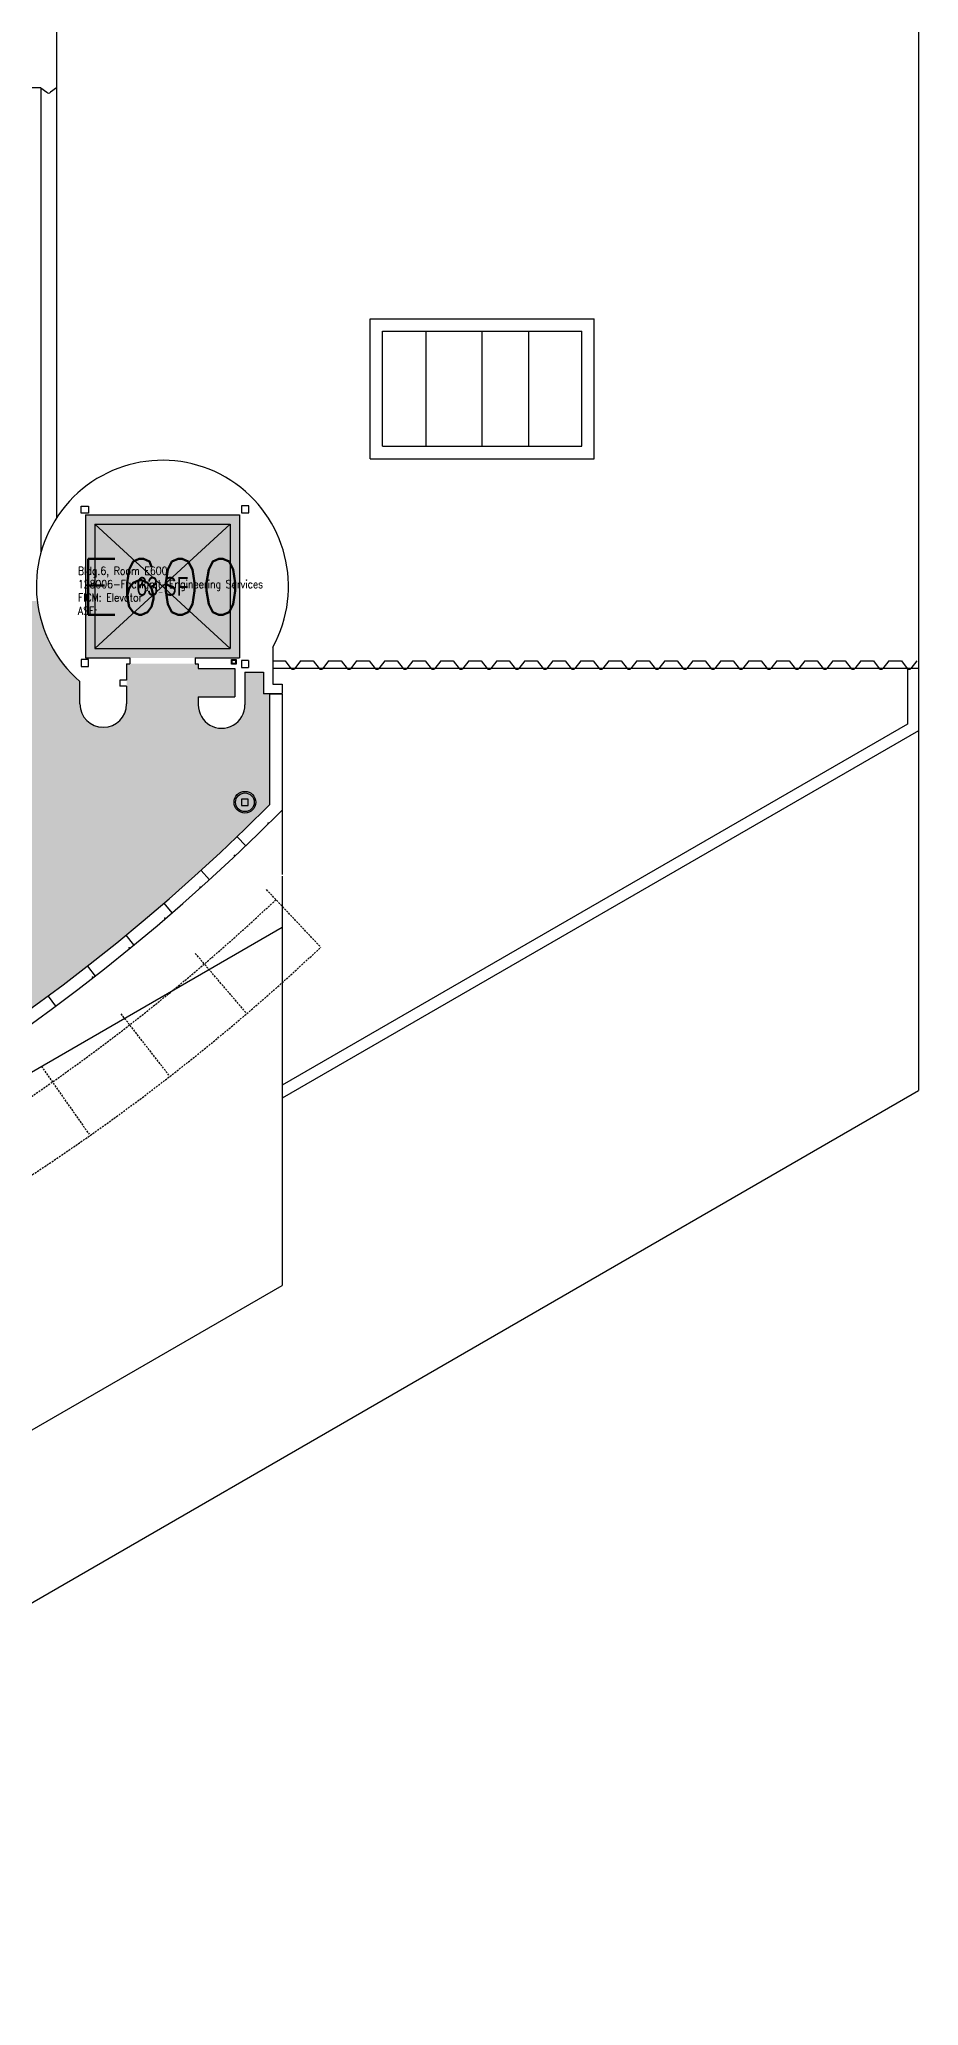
# Model space of a CAD drawing. Header units: inches. Extents: x -206 to 2352, y 0 to 3821.
# Drawn here: x 1787 to 2352, y 118 to 1382 of the extents above; entities that cross this region are included whole.
import ezdxf
from ezdxf.enums import TextEntityAlignment as Align

# ---------------------------------------------------------------- set-up
doc = ezdxf.new("R2010")
doc.units = ezdxf.units.IN
doc.header["$LTSCALE"] = 10
doc.header["$MEASUREMENT"] = 0
doc.linetypes.add('DASHED', pattern=[0.75, 0.5, -0.25])
doc.linetypes.add('HIDDEN2', pattern=[0.1875, 0.125, -0.0625])
for name, color, linetype in [('A-COLS', 5, 'CONTINUOUS'), ('A-FLOR', 3, 'CONTINUOUS'), ('A-GLAZ', 1, 'CONTINUOUS'), ('A-IDEN-RNUM', 7, 'CONTINUOUS'), ('A-IDEN-SNUM', 4, 'CONTINUOUS'), ('A-IDEN-VNUM', 4, 'CONTINUOUS'), ('A-ROOF', 2, 'CONTINUOUS'), ('A-WALL', 5, 'CONTINUOUS'), ('AREA-TEXT', 3, 'CONTINUOUS'), ('Rooms-Category-Color', 7, 'CONTINUOUS'), ('Rooms-College-Color', 7, 'CONTINUOUS'), ('Rooms-Department-Color', 7, 'CONTINUOUS'), ('Rooms-Division-Color', 7, 'CONTINUOUS'), ('Rooms-Information', 7, 'CONTINUOUS')]:
    doc.layers.add(name, color=color, linetype=linetype)
doc.styles.add('AREA', font='arial.ttf', dxfattribs={"width": 0.75, "height": 24})
doc.styles.add('ROOMSNUMBER', font='txt', dxfattribs={"height": 0.03})
doc.styles.add('ROOMVNUMBER', font='simplex.shx', dxfattribs={"width": 0.85})

msp = doc.modelspace()

# ---------------------------------------------------------------- hatches: boundary and pattern name
at = {"layer": 'Rooms-Category-Color', "true_color": 0xadadad}
for points in [[(1915.6, 1076.6), (1816.6, 1076.6), (1816.6, 984.6), (1887.1, 984.6), (1915.6, 984.6)], [(1640.1, 1021.1), (1640.1, 979.1), (1617.3, 979.1), (1617.3, 883.1), (1640.1, 868.8), (1620.5, 856.3), (1588.9, 837.3), (1560.4, 821.3), (1537.3, 809.2), (1512.7, 797.1), (1493.6, 788.2), (1468, 776.9), (1449.5, 769.3), (1433, 762.8), (1415.2, 756.1), (1398.4, 750.1), (1378.8, 743.6), (1357.8, 737), (1336.6, 730.8), (1315.4, 725.1), (1294, 719.8), (1272.6, 714.9), (1251, 710.4), (1229.4, 706.4), (1207.7, 702.9), (1182.4, 699.3), (1172.3, 776.6), (1107.3, 828.3), (974.9, 828.4), (909.7, 776.6), (899.7, 699.5), (874.4, 702.9), (852.7, 706.4), (831.1, 710.4), (809.5, 714.9), (777.4, 722.4), (745.5, 730.8), (713.8, 740.2), (692.9, 747), (666, 756.4), (643.3, 765), (622, 773.6), (601.7, 782.3), (581.8, 791.2), (561.7, 800.8), (541.8, 810.7), (528.3, 817.8), (513.5, 825.8), (490.6, 838.8), (463.3, 855.3), (442, 868.8), (465.4, 883.5), (465.4, 979.1), (442, 979.1), (442, 1019.4), (294, 1020.1), (294, 892.1), (205, 892.1), (169, 892.1), (154, 892.1), (154, 882.9), (176.3, 861.5), (223.7, 819.1), (265.9, 784.8), (288.1, 767.9), (312.8, 750), (324.6, 741.8), (351.7, 724.6), (370.7, 712.4), (385.7, 703.1), (415.1, 685.8), (441.1, 671.3), (467.2, 657.6), (484.7, 648.8), (505.8, 638.6), (525.8, 629.5), (556.1, 616.4), (585, 604.7), (616.2, 593.1), (639.2, 585), (661.5, 577.8), (694.7, 568.7), (719.6, 561), (743.5, 554.9), (778.7, 546.9), (808.6, 540.9), (837.2, 535.9), (871.7, 530.7), (888.4, 528.6), (920.2, 525.1), (952.1, 522.5), (984.1, 520.6), (1016, 519.6), (1048, 519.3), (1080, 519.9), (1111.9, 521.3), (1175.7, 526.5), (1207.4, 530.3), (1239, 534.9), (1270.5, 540.3), (1301.9, 546.5), (1333, 553.5), (1364, 561.3), (1394.8, 569.8), (1425.3, 579.1), (1455.6, 589.2), (1485.6, 600.1), (1515.3, 611.7), (1550.1, 626.4), (1587.5, 643.6), (1614.6, 657), (1644.5, 672.8), (1673, 688.8), (1699, 704.2), (1722.5, 718.9), (1756.6, 741.5), (1775.5, 754.8), (1797.7, 771), (1827, 793.7), (1842.8, 806.4), (1867.1, 826.9), (1890.9, 848), (1907.7, 863.5), (1935, 890.2), (1935, 961.2), (1931, 961.6), (1931, 975.4), (1919, 975.4), (1919.1, 960.5), (1919.1, 954.4), (1917.8, 948.5), (1915, 944.1), (1910.7, 940.9), (1904.8, 939.4), (1900.4, 939.8), (1896.1, 941.6), (1893.6, 943.6), (1890.1, 949), (1889.1, 954.4), (1889.1, 959.5), (1912.6, 959.5), (1912.6, 977.7), (1889.1, 977.7), (1889.1, 980.8), (1887.1, 980.8), (1845.1, 980.8), (1843.1, 980.8), (1843.1, 970.4), (1843.1, 955), (1840.5, 946.6), (1836.2, 942.4), (1830.7, 940.2), (1823, 940.9), (1818.4, 943.5), (1814.3, 948.9), (1813.1, 955), (1813.1, 969.3), (1808.1, 974.1), (1802.4, 980.5), (1795.7, 990.5), (1791, 1000.3), (1788.1, 1008.8), (1785.6, 1021.1), (1712.1, 1021.1)]]:
    msp.add_hatch(color=253, dxfattribs=at).paths.add_polyline_path(points)
at = {"layer": 'Rooms-College-Color', "true_color": 0xadadad}
for points in [[(1915.6, 1076.6), (1816.6, 1076.6), (1816.6, 984.6), (1887.1, 984.6), (1915.6, 984.6)], [(1640.1, 1021.1), (1640.1, 979.1), (1617.3, 979.1), (1617.3, 883.1), (1640.1, 868.8), (1620.5, 856.3), (1588.9, 837.3), (1560.4, 821.3), (1537.3, 809.2), (1512.7, 797.1), (1493.6, 788.2), (1468, 776.9), (1449.5, 769.3), (1433, 762.8), (1415.2, 756.1), (1398.4, 750.1), (1378.8, 743.6), (1357.8, 737), (1336.6, 730.8), (1315.4, 725.1), (1294, 719.8), (1272.6, 714.9), (1251, 710.4), (1229.4, 706.4), (1207.7, 702.9), (1182.4, 699.3), (1172.3, 776.6), (1107.3, 828.3), (974.9, 828.4), (909.7, 776.6), (899.7, 699.5), (874.4, 702.9), (852.7, 706.4), (831.1, 710.4), (809.5, 714.9), (777.4, 722.4), (745.5, 730.8), (713.8, 740.2), (692.9, 747), (666, 756.4), (643.3, 765), (622, 773.6), (601.7, 782.3), (581.8, 791.2), (561.7, 800.8), (541.8, 810.7), (528.3, 817.8), (513.5, 825.8), (490.6, 838.8), (463.3, 855.3), (442, 868.8), (465.4, 883.5), (465.4, 979.1), (442, 979.1), (442, 1019.4), (294, 1020.1), (294, 892.1), (205, 892.1), (169, 892.1), (154, 892.1), (154, 882.9), (176.3, 861.5), (223.7, 819.1), (265.9, 784.8), (288.1, 767.9), (312.8, 750), (324.6, 741.8), (351.7, 724.6), (370.7, 712.4), (385.7, 703.1), (415.1, 685.8), (441.1, 671.3), (467.2, 657.6), (484.7, 648.8), (505.8, 638.6), (525.8, 629.5), (556.1, 616.4), (585, 604.7), (616.2, 593.1), (639.2, 585), (661.5, 577.8), (694.7, 568.7), (719.6, 561), (743.5, 554.9), (778.7, 546.9), (808.6, 540.9), (837.2, 535.9), (871.7, 530.7), (888.4, 528.6), (920.2, 525.1), (952.1, 522.5), (984.1, 520.6), (1016, 519.6), (1048, 519.3), (1080, 519.9), (1111.9, 521.3), (1175.7, 526.5), (1207.4, 530.3), (1239, 534.9), (1270.5, 540.3), (1301.9, 546.5), (1333, 553.5), (1364, 561.3), (1394.8, 569.8), (1425.3, 579.1), (1455.6, 589.2), (1485.6, 600.1), (1515.3, 611.7), (1550.1, 626.4), (1587.5, 643.6), (1614.6, 657), (1644.5, 672.8), (1673, 688.8), (1699, 704.2), (1722.5, 718.9), (1756.6, 741.5), (1775.5, 754.8), (1797.7, 771), (1827, 793.7), (1842.8, 806.4), (1867.1, 826.9), (1890.9, 848), (1907.7, 863.5), (1935, 890.2), (1935, 961.2), (1931, 961.6), (1931, 975.4), (1919, 975.4), (1919.1, 960.5), (1919.1, 954.4), (1917.8, 948.5), (1915, 944.1), (1910.7, 940.9), (1904.8, 939.4), (1900.4, 939.8), (1896.1, 941.6), (1893.6, 943.6), (1890.1, 949), (1889.1, 954.4), (1889.1, 959.5), (1912.6, 959.5), (1912.6, 977.7), (1889.1, 977.7), (1889.1, 980.8), (1887.1, 980.8), (1845.1, 980.8), (1843.1, 980.8), (1843.1, 970.4), (1843.1, 955), (1840.5, 946.6), (1836.2, 942.4), (1830.7, 940.2), (1823, 940.9), (1818.4, 943.5), (1814.3, 948.9), (1813.1, 955), (1813.1, 969.3), (1808.1, 974.1), (1802.4, 980.5), (1795.7, 990.5), (1791, 1000.3), (1788.1, 1008.8), (1785.6, 1021.1), (1712.1, 1021.1)]]:
    msp.add_hatch(color=253, dxfattribs=at).paths.add_polyline_path(points)
at = {"layer": 'Rooms-Department-Color', "true_color": 0xacacac}
for points in [[(1915.6, 1076.6), (1816.6, 1076.6), (1816.6, 984.6), (1887.1, 984.6), (1915.6, 984.6)], [(1640.1, 1021.1), (1640.1, 979.1), (1617.3, 979.1), (1617.3, 883.1), (1640.1, 868.8), (1620.5, 856.3), (1588.9, 837.3), (1560.4, 821.3), (1537.3, 809.2), (1512.7, 797.1), (1493.6, 788.2), (1468, 776.9), (1449.5, 769.3), (1433, 762.8), (1415.2, 756.1), (1398.4, 750.1), (1378.8, 743.6), (1357.8, 737), (1336.6, 730.8), (1315.4, 725.1), (1294, 719.8), (1272.6, 714.9), (1251, 710.4), (1229.4, 706.4), (1207.7, 702.9), (1182.4, 699.3), (1172.3, 776.6), (1107.3, 828.3), (974.9, 828.4), (909.7, 776.6), (899.7, 699.5), (874.4, 702.9), (852.7, 706.4), (831.1, 710.4), (809.5, 714.9), (777.4, 722.4), (745.5, 730.8), (713.8, 740.2), (692.9, 747), (666, 756.4), (643.3, 765), (622, 773.6), (601.7, 782.3), (581.8, 791.2), (561.7, 800.8), (541.8, 810.7), (528.3, 817.8), (513.5, 825.8), (490.6, 838.8), (463.3, 855.3), (442, 868.8), (465.4, 883.5), (465.4, 979.1), (442, 979.1), (442, 1019.4), (294, 1020.1), (294, 892.1), (205, 892.1), (169, 892.1), (154, 892.1), (154, 882.9), (176.3, 861.5), (223.7, 819.1), (265.9, 784.8), (288.1, 767.9), (312.8, 750), (324.6, 741.8), (351.7, 724.6), (370.7, 712.4), (385.7, 703.1), (415.1, 685.8), (441.1, 671.3), (467.2, 657.6), (484.7, 648.8), (505.8, 638.6), (525.8, 629.5), (556.1, 616.4), (585, 604.7), (616.2, 593.1), (639.2, 585), (661.5, 577.8), (694.7, 568.7), (719.6, 561), (743.5, 554.9), (778.7, 546.9), (808.6, 540.9), (837.2, 535.9), (871.7, 530.7), (888.4, 528.6), (920.2, 525.1), (952.1, 522.5), (984.1, 520.6), (1016, 519.6), (1048, 519.3), (1080, 519.9), (1111.9, 521.3), (1175.7, 526.5), (1207.4, 530.3), (1239, 534.9), (1270.5, 540.3), (1301.9, 546.5), (1333, 553.5), (1364, 561.3), (1394.8, 569.8), (1425.3, 579.1), (1455.6, 589.2), (1485.6, 600.1), (1515.3, 611.7), (1550.1, 626.4), (1587.5, 643.6), (1614.6, 657), (1644.5, 672.8), (1673, 688.8), (1699, 704.2), (1722.5, 718.9), (1756.6, 741.5), (1775.5, 754.8), (1797.7, 771), (1827, 793.7), (1842.8, 806.4), (1867.1, 826.9), (1890.9, 848), (1907.7, 863.5), (1935, 890.2), (1935, 961.2), (1931, 961.6), (1931, 975.4), (1919, 975.4), (1919.1, 960.5), (1919.1, 954.4), (1917.8, 948.5), (1915, 944.1), (1910.7, 940.9), (1904.8, 939.4), (1900.4, 939.8), (1896.1, 941.6), (1893.6, 943.6), (1890.1, 949), (1889.1, 954.4), (1889.1, 959.5), (1912.6, 959.5), (1912.6, 977.7), (1889.1, 977.7), (1889.1, 980.8), (1887.1, 980.8), (1845.1, 980.8), (1843.1, 980.8), (1843.1, 970.4), (1843.1, 955), (1840.5, 946.6), (1836.2, 942.4), (1830.7, 940.2), (1823, 940.9), (1818.4, 943.5), (1814.3, 948.9), (1813.1, 955), (1813.1, 969.3), (1808.1, 974.1), (1802.4, 980.5), (1795.7, 990.5), (1791, 1000.3), (1788.1, 1008.8), (1785.6, 1021.1), (1712.1, 1021.1)]]:
    msp.add_hatch(color=253, dxfattribs=at).paths.add_polyline_path(points)
at = {"layer": 'Rooms-Division-Color', "true_color": 0xadadad}
for points in [[(1915.6, 1076.6), (1816.6, 1076.6), (1816.6, 984.6), (1887.1, 984.6), (1915.6, 984.6)], [(1640.1, 1021.1), (1640.1, 979.1), (1617.3, 979.1), (1617.3, 883.1), (1640.1, 868.8), (1620.5, 856.3), (1588.9, 837.3), (1560.4, 821.3), (1537.3, 809.2), (1512.7, 797.1), (1493.6, 788.2), (1468, 776.9), (1449.5, 769.3), (1433, 762.8), (1415.2, 756.1), (1398.4, 750.1), (1378.8, 743.6), (1357.8, 737), (1336.6, 730.8), (1315.4, 725.1), (1294, 719.8), (1272.6, 714.9), (1251, 710.4), (1229.4, 706.4), (1207.7, 702.9), (1182.4, 699.3), (1172.3, 776.6), (1107.3, 828.3), (974.9, 828.4), (909.7, 776.6), (899.7, 699.5), (874.4, 702.9), (852.7, 706.4), (831.1, 710.4), (809.5, 714.9), (777.4, 722.4), (745.5, 730.8), (713.8, 740.2), (692.9, 747), (666, 756.4), (643.3, 765), (622, 773.6), (601.7, 782.3), (581.8, 791.2), (561.7, 800.8), (541.8, 810.7), (528.3, 817.8), (513.5, 825.8), (490.6, 838.8), (463.3, 855.3), (442, 868.8), (465.4, 883.5), (465.4, 979.1), (442, 979.1), (442, 1019.4), (294, 1020.1), (294, 892.1), (205, 892.1), (169, 892.1), (154, 892.1), (154, 882.9), (176.3, 861.5), (223.7, 819.1), (265.9, 784.8), (288.1, 767.9), (312.8, 750), (324.6, 741.8), (351.7, 724.6), (370.7, 712.4), (385.7, 703.1), (415.1, 685.8), (441.1, 671.3), (467.2, 657.6), (484.7, 648.8), (505.8, 638.6), (525.8, 629.5), (556.1, 616.4), (585, 604.7), (616.2, 593.1), (639.2, 585), (661.5, 577.8), (694.7, 568.7), (719.6, 561), (743.5, 554.9), (778.7, 546.9), (808.6, 540.9), (837.2, 535.9), (871.7, 530.7), (888.4, 528.6), (920.2, 525.1), (952.1, 522.5), (984.1, 520.6), (1016, 519.6), (1048, 519.3), (1080, 519.9), (1111.9, 521.3), (1175.7, 526.5), (1207.4, 530.3), (1239, 534.9), (1270.5, 540.3), (1301.9, 546.5), (1333, 553.5), (1364, 561.3), (1394.8, 569.8), (1425.3, 579.1), (1455.6, 589.2), (1485.6, 600.1), (1515.3, 611.7), (1550.1, 626.4), (1587.5, 643.6), (1614.6, 657), (1644.5, 672.8), (1673, 688.8), (1699, 704.2), (1722.5, 718.9), (1756.6, 741.5), (1775.5, 754.8), (1797.7, 771), (1827, 793.7), (1842.8, 806.4), (1867.1, 826.9), (1890.9, 848), (1907.7, 863.5), (1935, 890.2), (1935, 961.2), (1931, 961.6), (1931, 975.4), (1919, 975.4), (1919.1, 960.5), (1919.1, 954.4), (1917.8, 948.5), (1915, 944.1), (1910.7, 940.9), (1904.8, 939.4), (1900.4, 939.8), (1896.1, 941.6), (1893.6, 943.6), (1890.1, 949), (1889.1, 954.4), (1889.1, 959.5), (1912.6, 959.5), (1912.6, 977.7), (1889.1, 977.7), (1889.1, 980.8), (1887.1, 980.8), (1845.1, 980.8), (1843.1, 980.8), (1843.1, 970.4), (1843.1, 955), (1840.5, 946.6), (1836.2, 942.4), (1830.7, 940.2), (1823, 940.9), (1818.4, 943.5), (1814.3, 948.9), (1813.1, 955), (1813.1, 969.3), (1808.1, 974.1), (1802.4, 980.5), (1795.7, 990.5), (1791, 1000.3), (1788.1, 1008.8), (1785.6, 1021.1), (1712.1, 1021.1)]]:
    msp.add_hatch(color=253, dxfattribs=at).paths.add_polyline_path(points)

# ---------------------------------------------------------------- linework, layer by layer
at = {"layer": 'A-COLS'}
for p, q in [((1813.9, 1077.6), (1813.9, 1082.2)), ((1813.9, 1082.2), (1818.5, 1082.2)), ((1818.5, 1077.6), (1813.9, 1077.6)), ((1818.5, 1082.2), (1818.5, 1077.6)), ((1921.6, 1082.4), (1917, 1082.4)), ((1917, 1082.4), (1917, 1077.8)), ((1917, 1077.8), (1921.6, 1077.8)), ((1921.6, 1077.8), (1921.6, 1082.4)), ((1818.5, 983.6), (1813.9, 983.6)), ((1813.9, 983.6), (1813.9, 979)), ((1813.9, 979), (1818.5, 979)), ((1818.5, 979), (1818.5, 983.6)), ((1921.5, 983), (1916.9, 983)), ((1916.9, 983), (1916.9, 978.4)), ((1916.9, 978.4), (1921.5, 978.4)), ((1921.1, 893.9), (1917, 893.9)), ((1917, 893.9), (1917, 889.8)), ((1917, 889.8), (1921.1, 889.8)), ((1921.1, 889.8), (1921.1, 893.9))]:
    msp.add_line(p, q, dxfattribs=at)
at = {"layer": 'A-COLS', "linetype": 'DASHED'}
for p, q in [((1910.5, 980.6), (1910.5, 983.6)), ((1910.5, 983.6), (1913.5, 983.6)), ((1913.5, 980.6), (1910.5, 980.6)), ((1911, 983.1), (1913, 983.1)), ((1911, 981.1), (1911, 983.1)), ((1913, 981.1), (1911, 981.1)), ((1913, 983.1), (1913, 981.1)), ((1913.5, 983.6), (1913.5, 980.6)), ((1921.5, 983), (1921.5, 978.4))]:
    msp.add_line(p, q, dxfattribs=at)
at = {"layer": 'A-COLS'}
for p in [(1934, 878.3), (1912.4, 857.5), (1890.3, 837.2), (1867.7, 817.4), (1844.7, 798.2), (1821.2, 779.5), (1797.3, 761.3)]:
    msp.add_point(p, dxfattribs=at)
at = {"layer": 'A-FLOR', "linetype": 'Continuous'}
for p, q in [((1822.6, 1070.6), (1909.6, 1070.6)), ((1822.6, 1070.6), (1822.6, 990.6)), ((1909.6, 1070.6), (1909.6, 990.6)), ((1822.6, 990.6), (1909.6, 990.6))]:
    msp.add_line(p, q, dxfattribs=at)
at = {"layer": 'A-FLOR'}
for p, q in [((1822.6, 1070.6), (1909.6, 990.6)), ((1909.6, 1070.6), (1822.6, 990.6))]:
    msp.add_line(p, q, dxfattribs=at)
at = {"layer": 'A-GLAZ'}
for p, q in [((1943, 961.2), (1935, 961.2)), ((1935, 890.2), (1935, 961.2)), ((1919.7, 863.9), (1914.2, 869.7)), ((1890.9, 848), (1896.3, 842)), ((1872.3, 820.8), (1867.1, 826.9)), ((1847.8, 800.1), (1842.8, 806.4)), ((1817.9, 786.5), (1822.8, 780.1)), ((1792.6, 767.2), (1797.3, 760.7))]:
    msp.add_line(p, q, dxfattribs=at)
at = {"layer": 'A-GLAZ', "linetype": 'Continuous'}
msp.add_line((1943, 961.2), (1943, 886.8), dxfattribs=at)
at = {"layer": 'A-GLAZ'}
for centre, radius, start, end in [((1041.2, 1781.9), 1262.5, 252.1257, 315.0677), ((1041.3, 1781.5), 1270.3, 253.1481, 315.2236)]:
    msp.add_arc(centre, radius, start, end, dxfattribs=at)
at = {"layer": 'A-ROOF', "linetype": 'Continuous'}
for p, q in [((2352, 2894.4), (2352, 977.8)), ((1798.1, 1442.4), (1798.1, 1074.6)), ((2344.8, 977.8), (2344.8, 942)), ((2352, 977.8), (2352, 706.5))]:
    msp.add_line(p, q, dxfattribs=at)
at = {"layer": 'A-ROOF'}
for p, q in [((1788, 1351.1), (1780, 1351.1)), ((1788, 1351.1), (1791.8, 1348.2)), ((1788, 1351.1), (1788, 1052.1)), ((1798, 1351.1), (1794.2, 1348.2)), ((1999.6, 1112.6, 0), (1999.6, 1202.6, 0)), ((1999.6, 1202.6, 0), (2143.6, 1202.6, 0)), ((2143.6, 1112.6, 0), (2143.6, 1202.6, 0)), ((2007.6, 1194.6, 0), (2135.5, 1194.6, 0)), ((2007.6, 1120.6, 0), (2007.6, 1194.6, 0)), ((2035.6, 1120.6, 0), (2035.6, 1194.6, 0)), ((2071.6, 1120.6, 0), (2071.6, 1194.6, 0)), ((2101.6, 1120.6, 0), (2101.6, 1194.6, 0)), ((2135.5, 1120.6, 0), (2135.5, 1194.6, 0)), ((1999.6, 1112.6, 0), (2143.6, 1112.6, 0)), ((2007.6, 1120.6, 0), (2135.5, 1120.6, 0)), ((1936.9, 982.8), (1944.9, 982.8)), ((2352, 977.8), (1937, 977.8)), ((1944.9, 982.8), (1948.7, 977.9)), ((1954.9, 982.8), (1951.1, 977.9)), ((1954.9, 982.8), (1962.9, 982.8)), ((1962.9, 982.8), (1966.7, 977.9)), ((1972.9, 982.8), (1969.1, 977.9)), ((1972.9, 982.8), (1980.9, 982.8)), ((1980.9, 982.8), (1984.7, 977.9)), ((1990.9, 982.8), (1987.1, 977.9)), ((1990.9, 982.8), (1998.9, 982.8)), ((1998.9, 982.8), (2002.7, 977.9)), ((2008.9, 982.8), (2005.1, 977.9)), ((2008.9, 982.8), (2016.9, 982.8)), ((2016.9, 982.8), (2020.7, 977.9)), ((2026.9, 982.8), (2023.1, 977.9)), ((2026.9, 982.8), (2034.9, 982.8)), ((2034.9, 982.8), (2038.7, 977.9)), ((2044.9, 982.8), (2041.1, 977.9)), ((2044.9, 982.8), (2052.9, 982.8)), ((2052.9, 982.8), (2056.7, 977.9)), ((2062.9, 982.8), (2059.1, 977.9)), ((2062.9, 982.8), (2070.9, 982.8)), ((2070.9, 982.8), (2074.7, 977.9)), ((2080.9, 982.8), (2077.1, 977.9)), ((2080.9, 982.8), (2088.9, 982.8)), ((2088.9, 982.8), (2092.7, 977.9)), ((2098.9, 982.8), (2095.1, 977.9)), ((2098.9, 982.8), (2106.9, 982.8)), ((2106.9, 982.8), (2110.7, 977.9)), ((2116.9, 982.8), (2113.1, 977.9)), ((2116.9, 982.8), (2124.9, 982.8)), ((2124.9, 982.8), (2128.7, 977.9)), ((2134.9, 982.8), (2131.1, 977.9)), ((2134.9, 982.8), (2142.9, 982.8)), ((2142.9, 982.8), (2146.7, 977.9)), ((2152.9, 982.8), (2149.1, 977.9)), ((2152.9, 982.8), (2160.9, 982.8)), ((2160.9, 982.8), (2164.7, 977.9)), ((2170.9, 982.8), (2167.1, 977.9)), ((2170.9, 982.8), (2178.9, 982.8)), ((2178.9, 982.8), (2182.7, 977.9)), ((2188.9, 982.8), (2185.1, 977.9)), ((2188.9, 982.8), (2196.9, 982.8)), ((2196.9, 982.8), (2200.7, 977.9)), ((2206.9, 982.8), (2203.1, 977.9)), ((2206.9, 982.8), (2214.9, 982.8)), ((2214.9, 982.8), (2218.7, 977.9)), ((2224.9, 982.8), (2221.1, 977.9)), ((2224.9, 982.8), (2232.9, 982.8)), ((2232.9, 982.8), (2236.7, 977.9)), ((2242.9, 982.8), (2239.1, 977.9)), ((2242.9, 982.8), (2250.9, 982.8)), ((2250.9, 982.8), (2254.7, 977.9)), ((2260.9, 982.8), (2257.1, 977.9)), ((2260.9, 982.8), (2268.9, 982.8)), ((2268.9, 982.8), (2272.7, 977.9)), ((2278.9, 982.8), (2275.1, 977.9)), ((2278.9, 982.8), (2286.9, 982.8)), ((2286.9, 982.8), (2290.7, 977.9)), ((2296.9, 982.8), (2293.1, 977.9)), ((2296.9, 982.8), (2304.9, 982.8)), ((2304.9, 982.8), (2308.7, 977.9)), ((2314.9, 982.8), (2311.1, 977.9)), ((2314.9, 982.8), (2322.9, 982.8)), ((2322.9, 982.8), (2326.7, 977.9)), ((2332.9, 982.8), (2329.1, 977.9)), ((2332.9, 982.8), (2340.9, 982.8)), ((2340.9, 982.8), (2344.7, 977.9)), ((2350.9, 982.8), (2347.1, 977.9)), ((2344.8, 942), (1943, 710)), ((2352, 937.8), (1943, 701.7)), ((1943, 886.8), (1943, 845.3)), ((1943.1, 844.4), (1943.1, 804.2)), ((1384.7, 489.1), (1943.1, 811.5)), ((1943.1, 804.2), (1943.1, 581.3)), ((1333.3, 118.4), (2352, 706.5)), ((1285.3, 201.5), (1943.1, 581.3))]:
    msp.add_line(p, q, dxfattribs=at)
at = {"layer": 'A-ROOF', "linetype": 'HIDDEN2'}
for p, q in [((1967.2, 799.3), (1932.9, 835.7)), ((1919.7, 756.7), (1887.2, 794.7)), ((1870.3, 716.4), (1839.6, 755.8)), ((1788.3, 722.1), (1819, 678.4))]:
    msp.add_line(p, q, dxfattribs=at)
at = {"layer": 'A-ROOF'}
for centre in [(1793, 1349.1), (1949.9, 978.8), (1967.9, 978.8), (1985.9, 978.8), (2003.9, 978.8), (2021.9, 978.8), (2039.9, 978.8), (2057.9, 978.8), (2075.9, 978.8), (2093.9, 978.8), (2111.9, 978.8), (2129.9, 978.8), (2147.9, 978.8), (2165.9, 978.8), (2183.9, 978.8), (2201.9, 978.8), (2219.9, 978.8), (2237.9, 978.8), (2255.9, 978.8), (2273.9, 978.8), (2291.9, 978.8), (2309.9, 978.8), (2327.9, 978.8), (2345.9, 978.8)]:
    msp.add_arc(centre, 1.5, 217.7921, 322.2079, dxfattribs=at)
at = {"layer": 'A-ROOF', "linetype": 'HIDDEN2'}
for radius, start in [(1310.1, 290.5842), (1352.1, 296.3439)]:
    msp.add_arc((1041, 1783.1), radius, start, 313.2697, dxfattribs=at)
at = {"layer": 'A-WALL', "linetype": 'Continuous'}
for p, q in [((1816.6, 1076.6), (1915.6, 1076.6)), ((1816.6, 1076.6), (1816.6, 984.6)), ((1915.6, 1076.6), (1915.6, 984.6)), ((1937, 991.6), (1937, 967.7)), ((1816.6, 984.6), (1845.1, 984.6)), ((1843.1, 980.8), (1843.1, 970.4)), ((1843.1, 980.8), (1845.1, 980.8)), ((1845.1, 984.6), (1845.1, 980.8)), ((1887.1, 984.6), (1887.1, 980.8)), ((1887.1, 984.6), (1915.6, 984.6)), ((1887.1, 980.8), (1889.1, 980.8)), ((1889.1, 980.8), (1889.1, 977.7)), ((1889.1, 977.7), (1912.6, 977.7)), ((1912.6, 977.7), (1912.6, 959.5)), ((1931, 975.4, 0), (1931, 961.6, 0)), ((1838.8, 970.4), (1838.8, 966.4)), ((1843.1, 966.4), (1843.1, 955)), ((1931, 961.7), (1943, 961.7)), ((1937, 967.7), (1943, 967.7)), ((1943, 967.7), (1943, 961.7)), ((1889.1, 959.5), (1889.1, 954.4))]:
    msp.add_line(p, q, dxfattribs=at)
at = {"layer": 'A-WALL'}
for p, q in [((1919, 975.4, 0), (1919.1, 954.4)), ((1919, 975.4, 0), (1931, 975.4, 0)), ((1813.1, 955), (1813.1, 969.4)), ((1843.1, 970.4), (1838.8, 970.4)), ((1843.1, 966.4), (1838.8, 966.4)), ((1889.1, 959.5), (1912.6, 959.5))]:
    msp.add_line(p, q, dxfattribs=at)
for radius in [7, 6]:
    msp.add_circle((1919.1, 891.8), radius, dxfattribs=at)
for centre, radius, start, end in [((1866.1, 1030.6), 81, 331.2029, 229.118), ((1828.1, 955), 15, 180, 360), ((1904.1, 954.4), 15, 180.0025, 0.1041)]:
    msp.add_arc(centre, radius, start, end, dxfattribs=at)

# ---------------------------------------------------------------- texts
at = {"layer": 'A-IDEN-RNUM', "style": 'ROOMSNUMBER'}
msp.add_text('E600-00', height=0.36, rotation=360, dxfattribs=at).set_placement((1865, 1026.5, 0), align=Align.CENTER)
at = {"layer": 'A-IDEN-SNUM', "style": 'ROOMSNUMBER'}
msp.add_text('0060E60000', height=0.36, rotation=360, dxfattribs=at).set_placement((1865, 1026.5, 0), align=Align.CENTER)
at = {"layer": 'A-IDEN-VNUM', "style": 'ROOMVNUMBER', "width": 0.85}
msp.add_text('E600', height=36, rotation=360, dxfattribs=at).set_placement((1865, 1012.3, 0), align=Align.CENTER)
at = {"layer": 'AREA-TEXT', "style": 'AREA', "width": 0.75}
msp.add_text('63 SF', height=12, dxfattribs=at).set_placement((1866.1, 1030.6), align=Align.MIDDLE_CENTER)
at = {"layer": 'Rooms-Information', "insert": (1811.8, 1012.3, 0), "char_height": 5.143, "width": 115.2, "attachment_point": 7, "rotation": 360, "style": 'ROOMVNUMBER'}
msp.add_mtext('Bldg.6, Room E600^M^J128006-FacMgmt-Engineering Services^M^JFICM: Elevator^M^JASF: ', dxfattribs=at)

doc.saveas('drawing.dxf')
